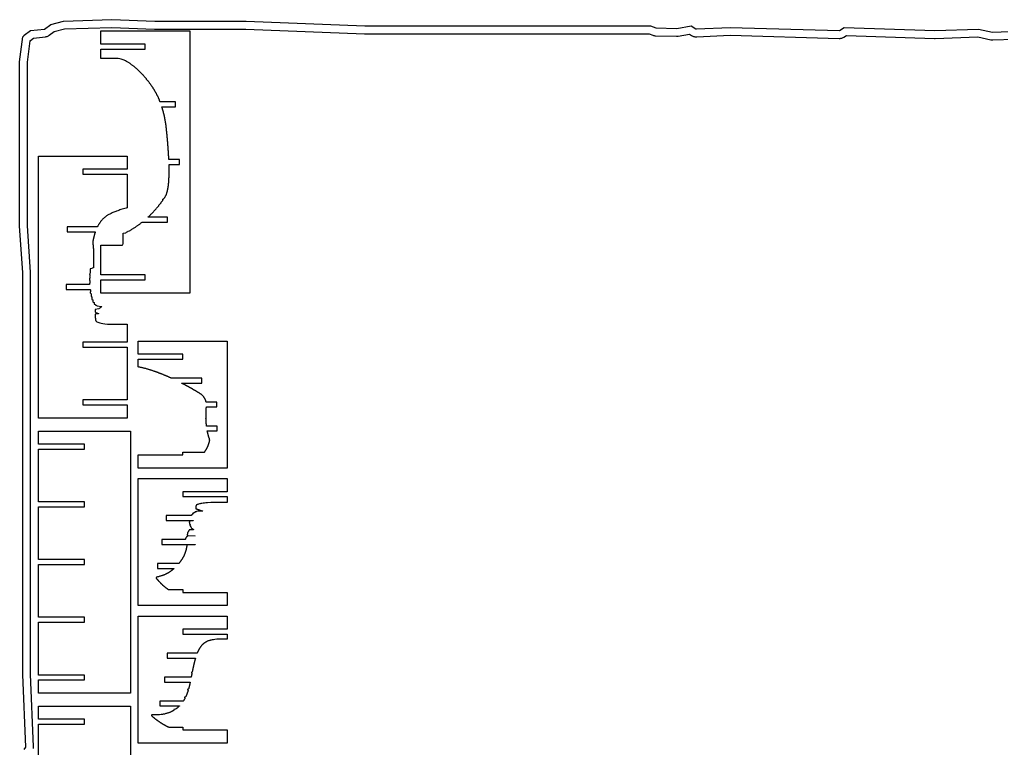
# Model space of a CAD drawing. Header units: metres. Extents: x 482 to 5519, y 355 to 1981.
# Drawn here: x 483 to 1112, y 1502 to 1968 of the extents above; entities that cross this region are included whole.
import ezdxf

# ---------------------------------------------------------------- set-up
doc = ezdxf.new("R2010")
doc.units = ezdxf.units.M
for name, color, linetype in [('PLACED', 7, 'Continuous'), ('SHEET', 7, 'Continuous'), ('USABLE', 7, 'Continuous')]:
    doc.layers.add(name, color=color, linetype=linetype)

msp = doc.modelspace()

# ---------------------------------------------------------------- linework, layer by layer
at = {"layer": 'PLACED'}
for points in [[(591.96, 1793.07), (535, 1793.07), (535, 1801.49), (563.48, 1801.49), (563.48, 1804.64), (535, 1804.64), (535, 1823.77), (548.91, 1823.77), (548.94, 1824.01), (549.07, 1824.25), (549.22, 1824.49), (549.22, 1824.73), (549.22, 1824.97), (549.22, 1825.21), (549.22, 1825.45), (549.22, 1825.69), (549.22, 1825.93), (549.22, 1826.17), (549.22, 1826.41), (549.22, 1826.65), (549.22, 1826.89), (549.22, 1827.13), (549.22, 1827.37), (549.22, 1827.61), (549.22, 1827.85), (549.22, 1828.09), (549.22, 1828.33), (549.22, 1828.57), (549.22, 1828.81), (549.22, 1829.05), (549.22, 1829.29), (549.22, 1829.53), (549.22, 1829.77), (549.22, 1830.01), (549.22, 1830.25), (549.22, 1830.49), (549.22, 1830.73), (549.22, 1830.97), (549.22, 1831.21), (549.22, 1831.45), (551.06, 1831.69), (551.49, 1831.93), (551.93, 1832.17), (552.36, 1832.41), (552.5, 1832.65), (553.28, 1832.89), (553.67, 1833.13), (554.05, 1833.37), (554.45, 1833.61), (554.84, 1833.85), (555.23, 1834.09), (555.62, 1834.33), (556.01, 1834.57), (556.4, 1834.81), (556.76, 1835.05), (557.11, 1835.29), (557.47, 1835.53), (557.82, 1835.77), (558.17, 1836.01), (558.52, 1836.25), (558.87, 1836.49), (559.21, 1836.73), (559.56, 1836.97), (559.87, 1837.2), (560.18, 1837.44), (560.49, 1837.68), (560.81, 1837.92), (561.12, 1838.16), (561.43, 1838.4), (561.44, 1838.41), (577.66, 1838.41), (577.66, 1841.56), (565.16, 1841.56), (565.38, 1841.76), (565.63, 1842), (565.87, 1842.24), (566.12, 1842.48), (566.36, 1842.72), (566.61, 1842.96), (566.85, 1843.2), (567.1, 1843.44), (567.34, 1843.68), (567.59, 1843.92), (567.83, 1844.16), (568.07, 1844.4), (568.3, 1844.64), (568.51, 1844.88), (568.73, 1845.12), (568.95, 1845.36), (569.17, 1845.6), (569.39, 1845.84), (569.61, 1846.08), (569.83, 1846.32), (570.05, 1846.56), (570.27, 1846.8), (570.49, 1847.04), (570.7, 1847.28), (570.9, 1847.52), (571.09, 1847.76), (571.28, 1848), (571.46, 1848.24), (571.65, 1848.48), (571.84, 1848.72), (572.03, 1848.96), (572.22, 1849.2), (572.41, 1849.44), (572.59, 1849.68), (572.78, 1849.92), (572.97, 1850.16), (573.16, 1850.4), (573.35, 1850.64), (573.54, 1850.88), (573.72, 1851.12), (573.91, 1851.36), (574.1, 1851.6), (574.27, 1851.84), (574.44, 1852.08), (574.61, 1852.32), (574.78, 1852.56), (574.79, 1852.8), (574.75, 1853.04), (575.27, 1853.28), (575.44, 1853.52), (575.61, 1853.76), (575.77, 1854), (575.92, 1854.24), (576.07, 1854.48), (576.21, 1854.72), (576.36, 1854.96), (576.5, 1855.2), (576.61, 1855.44), (576.73, 1855.68), (576.84, 1855.92), (576.94, 1856.16), (577.03, 1856.4), (577.12, 1856.64), (577.21, 1856.88), (577.28, 1857.12), (577.36, 1857.36), (577.43, 1857.6), (577.49, 1857.84), (577.56, 1858.08), (577.62, 1858.31), (577.67, 1858.55), (577.73, 1858.79), (577.78, 1859.03), (577.84, 1859.27), (577.88, 1859.51), (577.92, 1859.75), (577.96, 1859.99), (578, 1860.23), (578.04, 1860.47), (578.09, 1860.71), (578.12, 1860.95), (578.16, 1861.19), (578.19, 1861.43), (578.22, 1861.67), (578.25, 1861.91), (578.28, 1862.15), (578.3, 1862.39), (578.33, 1862.63), (578.36, 1862.87), (578.38, 1863.11), (578.41, 1863.35), (578.43, 1863.59), (578.45, 1863.83), (578.48, 1864.07), (578.5, 1864.31), (578.52, 1864.55), (578.54, 1864.79), (578.55, 1865.03), (578.57, 1865.27), (578.58, 1865.51), (578.59, 1865.75), (578.61, 1865.99), (578.63, 1866.23), (578.63, 1866.47), (578.64, 1866.71), (578.65, 1866.95), (578.66, 1867.19), (578.67, 1867.43), (578.67, 1867.67), (578.68, 1867.91), (578.69, 1868.15), (578.69, 1868.39), (578.7, 1868.63), (578.71, 1868.87), (578.72, 1869.11), (578.72, 1869.35), (578.72, 1869.59), (578.73, 1869.83), (578.73, 1870.07), (578.73, 1870.31), (578.73, 1870.55), (578.73, 1870.79), (578.73, 1871.03), (578.73, 1871.27), (578.74, 1871.51), (578.74, 1871.75), (578.74, 1871.99), (578.74, 1872.23), (578.73, 1872.47), (578.73, 1872.71), (578.73, 1872.95), (578.72, 1873.19), (578.72, 1873.43), (578.72, 1873.67), (578.71, 1873.91), (578.71, 1874.15), (578.71, 1874.39), (578.7, 1874.63), (578.69, 1874.87), (578.68, 1875.11), (578.68, 1875.33), (585.29, 1875.33), (585.29, 1878.48), (578.56, 1878.48), (578.55, 1878.71), (578.54, 1878.95), (578.52, 1879.19), (578.51, 1879.42), (578.5, 1879.66), (578.48, 1879.9), (578.46, 1880.14), (578.45, 1880.38), (578.43, 1880.62), (578.42, 1880.86), (578.4, 1881.1), (578.39, 1881.34), (578.37, 1881.58), (578.36, 1881.82), (578.34, 1882.06), (578.33, 1882.3), (578.31, 1882.54), (578.3, 1882.78), (578.28, 1883.02), (578.27, 1883.26), (578.25, 1883.5), (578.23, 1883.74), (578.22, 1883.98), (578.2, 1884.22), (578.18, 1884.46), (578.17, 1884.7), (578.15, 1884.94), (578.13, 1885.18), (578.12, 1885.42), (578.1, 1885.66), (578.09, 1885.9), (578.08, 1886.14), (578.08, 1886.38), (578.08, 1886.62), (578.06, 1886.86), (578.02, 1887.1), (577.99, 1887.34), (577.97, 1887.58), (577.95, 1887.82), (577.93, 1888.06), (577.91, 1888.3), (577.89, 1888.54), (577.87, 1888.78), (577.86, 1889.02), (577.84, 1889.26), (577.82, 1889.5), (577.8, 1889.74), (577.78, 1889.98), (577.76, 1890.22), (577.74, 1890.46), (577.72, 1890.7), (577.7, 1890.94), (577.68, 1891.18), (577.67, 1891.42), (577.64, 1891.66), (577.61, 1891.9), (577.58, 1892.14), (577.56, 1892.38), (577.55, 1892.62), (577.53, 1892.86), (577.52, 1893.1), (577.53, 1893.34), (577.55, 1893.58), (577.51, 1893.82), (577.46, 1894.06), (577.41, 1894.3), (577.38, 1894.54), (577.35, 1894.78), (577.32, 1895.02), (577.29, 1895.26), (577.26, 1895.5), (577.24, 1895.74), (577.21, 1895.98), (577.19, 1896.22), (577.17, 1896.46), (577.14, 1896.7), (577.12, 1896.94), (577.09, 1897.18), (577.07, 1897.42), (577.04, 1897.66), (577.02, 1897.9), (576.99, 1898.14), (576.97, 1898.38), (576.94, 1898.62), (576.91, 1898.86), (576.88, 1899.1), (576.85, 1899.34), (576.83, 1899.58), (576.81, 1899.82), (576.82, 1900.06), (576.81, 1900.3), (576.74, 1900.53), (576.67, 1900.77), (576.64, 1901.01), (576.6, 1901.25), (576.56, 1901.49), (576.52, 1901.73), (576.48, 1901.97), (576.44, 1902.21), (576.39, 1902.45), (576.35, 1902.69), (576.31, 1902.93), (576.26, 1903.17), (576.22, 1903.41), (576.18, 1903.65), (576.13, 1903.89), (576.09, 1904.13), (576.05, 1904.37), (576.01, 1904.61), (575.97, 1904.85), (575.93, 1905.09), (575.89, 1905.33), (575.84, 1905.57), (575.79, 1905.81), (575.75, 1906.05), (575.73, 1906.29), (575.71, 1906.53), (575.64, 1906.77), (575.55, 1907.01), (575.47, 1907.25), (575.4, 1907.49), (575.34, 1907.73), (575.27, 1907.97), (575.21, 1908.21), (575.15, 1908.45), (575.08, 1908.69), (575.02, 1908.93), (574.96, 1909.17), (574.89, 1909.41), (574.83, 1909.65), (574.77, 1909.89), (574.7, 1910.13), (574.64, 1910.37), (574.58, 1910.61), (574.51, 1910.85), (574.44, 1911.09), (574.37, 1911.33), (574.3, 1911.57), (574.23, 1911.81), (574.13, 1912.05), (574.09, 1912.25), (582.74, 1912.25), (582.74, 1915.4), (572.92, 1915.4), (572.92, 1915.41), (572.83, 1915.65), (572.74, 1915.89), (572.65, 1916.13), (572.56, 1916.37), (572.47, 1916.61), (572.37, 1916.85), (572.27, 1917.09), (572.17, 1917.33), (572.06, 1917.57), (571.94, 1917.81), (571.88, 1918.05), (571.83, 1918.29), (571.68, 1918.53), (571.52, 1918.77), (571.39, 1919.01), (571.27, 1919.25), (571.14, 1919.49), (571.01, 1919.73), (570.9, 1919.97), (570.78, 1920.21), (570.66, 1920.45), (570.54, 1920.69), (570.42, 1920.93), (570.29, 1921.17), (570.16, 1921.41), (570.02, 1921.64), (569.88, 1921.88), (569.73, 1922.12), (569.59, 1922.36), (569.46, 1922.6), (569.33, 1922.84), (569.2, 1923.08), (569.12, 1923.32), (569.02, 1923.56), (568.8, 1923.8), (568.6, 1924.04), (568.43, 1924.28), (568.28, 1924.52), (568.12, 1924.76), (567.97, 1925), (567.8, 1925.24), (567.63, 1925.48), (567.46, 1925.72), (567.29, 1925.96), (567.11, 1926.2), (566.94, 1926.44), (566.77, 1926.68), (566.6, 1926.92), (566.42, 1927.16), (566.25, 1927.4), (566.07, 1927.64), (565.91, 1927.88), (565.81, 1928.12), (565.65, 1928.36), (565.36, 1928.6), (565.13, 1928.84), (564.94, 1929.08), (564.75, 1929.32), (564.54, 1929.56), (564.34, 1929.8), (564.14, 1930.04), (563.93, 1930.28), (563.73, 1930.52), (563.52, 1930.76), (563.31, 1931), (563.1, 1931.24), (562.89, 1931.48), (562.68, 1931.72), (562.47, 1931.96), (562.29, 1932.2), (562.14, 1932.44), (562.01, 1932.68), (561.65, 1932.92), (561.39, 1933.16), (561.17, 1933.4), (560.94, 1933.64), (560.7, 1933.88), (560.47, 1934.12), (560.23, 1934.36), (560, 1934.6), (559.76, 1934.84), (559.51, 1935.08), (559.26, 1935.32), (559.01, 1935.56), (558.75, 1935.8), (558.49, 1936.04), (558.26, 1936.28), (558.08, 1936.52), (557.89, 1936.76), (557.49, 1937), (557.16, 1937.24), (556.88, 1937.48), (556.58, 1937.72), (556.28, 1937.96), (555.98, 1938.2), (555.68, 1938.44), (555.36, 1938.68), (555.04, 1938.92), (554.72, 1939.16), (554.4, 1939.4), (554.08, 1939.64), (553.74, 1939.88), (553.43, 1940.12), (553.11, 1940.36), (552.64, 1940.6), (552.18, 1940.84), (551.77, 1941.08), (551.35, 1941.32), (550.84, 1941.56), (550.34, 1941.8), (549.86, 1942.04), (549.3, 1942.28), (548.73, 1942.52), (548.08, 1942.75), (547.22, 1942.99), (546.11, 1943.23), (535, 1943.23), (535, 1949.17), (563.48, 1949.17), (563.48, 1952.32), (535, 1952.32), (535, 1960.75), (591.96, 1960.75), (591.96, 1793.07)], [(495, 1713.07), (495, 1880.75), (551.96, 1880.75), (551.96, 1872.32), (523.48, 1872.32), (523.48, 1869.17), (551.96, 1869.17), (551.96, 1847.57), (551.28, 1847.4), (550.29, 1847.16), (549.45, 1846.92), (548.72, 1846.68), (547.86, 1846.44), (547.16, 1846.2), (546.45, 1845.96), (545.78, 1845.72), (545.11, 1845.48), (544.51, 1845.24), (543.89, 1845), (543.29, 1844.76), (542.77, 1844.52), (542.24, 1844.28), (541.71, 1844.04), (541.22, 1843.8), (540.72, 1843.56), (540.2, 1843.32), (539.75, 1843.08), (539.34, 1842.84), (538.96, 1842.6), (538.62, 1842.36), (538.3, 1842.12), (537.98, 1841.88), (537.69, 1841.64), (537.41, 1841.41), (537.13, 1841.17), (536.86, 1840.93), (536.61, 1840.69), (536.37, 1840.45), (536.13, 1840.21), (535.89, 1839.97), (535.69, 1839.73), (535.49, 1839.49), (535.28, 1839.25), (535.08, 1839.01), (534.88, 1838.77), (534.7, 1838.53), (534.54, 1838.29), (534.37, 1838.05), (534.21, 1837.81), (534.04, 1837.57), (533.87, 1837.33), (533.72, 1837.09), (533.58, 1836.85), (533.44, 1836.61), (533.29, 1836.37), (533.17, 1836.13), (533.04, 1835.89), (532.91, 1835.65), (532.79, 1835.41), (532.79, 1835.4), (513.54, 1835.4), (513.54, 1832.25), (531.49, 1832.25), (531.42, 1832.05), (531.34, 1831.81), (531.26, 1831.57), (531.19, 1831.33), (531.12, 1831.09), (531.04, 1830.85), (530.97, 1830.61), (530.9, 1830.37), (530.83, 1830.13), (530.77, 1829.89), (530.7, 1829.65), (530.64, 1829.41), (530.57, 1829.17), (530.52, 1828.93), (530.46, 1828.69), (530.4, 1828.45), (530.34, 1828.21), (530.28, 1827.97), (530.23, 1827.73), (530.17, 1827.49), (530.12, 1827.25), (530.07, 1827.01), (530.02, 1826.77), (529.97, 1826.53), (529.92, 1826.29), (529.88, 1826.05), (529.86, 1825.81), (529.83, 1825.57), (529.83, 1825.33), (529.84, 1825.09), (529.86, 1824.85), (529.9, 1824.61), (529.93, 1824.37), (529.97, 1824.13), (530, 1823.89), (530.02, 1823.65), (530.05, 1823.41), (530.07, 1823.17), (530.1, 1822.93), (530.12, 1822.69), (530.15, 1822.45), (530.17, 1822.21), (530.18, 1821.97), (530.19, 1821.73), (530.2, 1821.49), (530.21, 1821.25), (530.21, 1821.01), (530.22, 1820.77), (530.22, 1820.53), (530.23, 1820.3), (530.23, 1820.06), (530.24, 1819.82), (530.25, 1819.58), (530.25, 1819.34), (530.25, 1819.1), (530.26, 1818.86), (530.26, 1818.62), (530.26, 1818.38), (530.26, 1818.14), (530.25, 1817.9), (530.25, 1817.66), (530.24, 1817.42), (530.24, 1817.18), (530.23, 1816.94), (530.23, 1816.7), (530.22, 1816.46), (530.22, 1816.22), (530.22, 1815.98), (530.22, 1815.74), (530.22, 1815.5), (530.22, 1815.26), (530.21, 1815.02), (530.21, 1814.78), (530.21, 1814.54), (530.21, 1814.3), (530.21, 1814.06), (530.21, 1813.82), (530.21, 1813.58), (530.2, 1813.34), (530.2, 1813.1), (530.2, 1812.86), (530.2, 1812.62), (530.2, 1812.38), (530.2, 1812.14), (530.21, 1811.9), (530.21, 1811.66), (530.21, 1811.42), (530.21, 1811.18), (530.21, 1810.94), (530.21, 1810.7), (530.21, 1810.46), (530.21, 1810.22), (530.22, 1809.98), (530.22, 1809.74), (530.22, 1809.5), (530.22, 1809.26), (529.43, 1809.02), (529.26, 1808.78), (528.11, 1808.54), (528.09, 1808.3), (528.09, 1808.06), (528.13, 1807.82), (528.18, 1807.58), (528.22, 1807.34), (528.24, 1807.1), (528.24, 1806.86), (528.23, 1806.62), (528.21, 1806.38), (528.17, 1806.14), (528.11, 1805.9), (527.99, 1805.66), (527.9, 1805.42), (527.86, 1805.18), (527.84, 1804.94), (527.86, 1804.7), (527.91, 1804.46), (527.99, 1804.22), (528.03, 1803.98), (528.05, 1803.74), (528.06, 1803.5), (528.04, 1803.26), (528.02, 1803.02), (527.98, 1802.78), (527.9, 1802.54), (527.81, 1802.3), (527.76, 1802.06), (527.74, 1801.82), (527.74, 1801.58), (527.78, 1801.34), (527.9, 1801.1), (527.97, 1800.86), (528, 1800.62), (528.01, 1800.38), (528.01, 1800.14), (527.99, 1799.9), (527.96, 1799.66), (527.89, 1799.42), (527.82, 1799.19), (527.78, 1798.95), (527.77, 1798.71), (527.79, 1798.48), (512.88, 1798.48), (512.88, 1795.33), (528.2, 1795.33), (528.3, 1795.11), (528.35, 1794.87), (528.37, 1794.63), (528.37, 1794.39), (528.36, 1794.15), (528.32, 1793.91), (528.27, 1793.67), (528.25, 1793.43), (528.26, 1793.19), (528.34, 1792.95), (528.66, 1792.71), (528.73, 1792.47), (528.76, 1792.23), (528.77, 1791.99), (528.76, 1791.75), (528.73, 1791.51), (528.7, 1791.27), (528.7, 1791.03), (528.74, 1790.79), (529.17, 1790.55), (529.25, 1790.31), (529.29, 1790.07), (529.3, 1789.83), (529.29, 1789.59), (529.26, 1789.35), (529.26, 1789.11), (529.31, 1788.87), (529.85, 1788.63), (529.91, 1788.39), (529.94, 1788.15), (529.94, 1787.91), (529.93, 1787.67), (529.95, 1787.43), (530.04, 1787.19), (530.67, 1786.95), (530.7, 1786.71), (530.7, 1786.47), (530.72, 1786.23), (530.8, 1785.99), (531.53, 1785.75), (531.55, 1785.51), (531.59, 1785.27), (532.46, 1785.03), (532.51, 1784.79), (535.72, 1784.55), (535.43, 1784.31), (535.14, 1784.07), (534.85, 1783.83), (534.56, 1783.59), (534.27, 1783.35), (533.98, 1783.11), (533.69, 1782.87), (531.26, 1782.63), (531.27, 1782.39), (531.28, 1782.15), (531.29, 1781.91), (531.3, 1781.67), (531.31, 1781.43), (531.32, 1781.19), (531.4, 1780.95), (531.88, 1780.71), (532.36, 1780.47), (532.84, 1780.23), (533.4, 1779.99), (533.49, 1779.75), (531.39, 1779.51), (531.4, 1779.27), (531.4, 1779.03), (531.41, 1778.79), (531.42, 1778.55), (531.42, 1778.31), (531.43, 1778.08), (531.44, 1777.84), (531.44, 1777.6), (531.45, 1777.36), (531.47, 1777.12), (531.48, 1776.88), (531.5, 1776.64), (531.52, 1776.4), (531.55, 1776.16), (531.6, 1775.92), (531.66, 1775.68), (531.74, 1775.44), (531.86, 1775.2), (532.03, 1774.96), (532.36, 1774.72), (533.01, 1774.48), (533.72, 1774.24), (534.41, 1774), (535.23, 1773.76), (536.25, 1773.52), (537.54, 1773.28), (539.21, 1773.04), (551.96, 1773.04), (551.96, 1761.56), (523.48, 1761.56), (523.48, 1758.41), (551.96, 1758.41), (551.96, 1724.64), (523.48, 1724.64), (523.48, 1721.49), (551.96, 1721.49), (551.96, 1713.07), (495, 1713.07)], [(615.96, 1681.07), (559, 1681.07), (559, 1689.49), (587.48, 1689.49), (587.48, 1691.3), (601.4, 1691.3), (601.48, 1691.42), (601.56, 1691.53), (601.65, 1691.65), (601.73, 1691.77), (601.8, 1691.88), (601.88, 1692), (601.96, 1692.11), (602.04, 1692.23), (602.11, 1692.35), (602.19, 1692.46), (602.26, 1692.58), (602.33, 1692.7), (602.4, 1692.81), (602.47, 1692.93), (602.53, 1693.05), (602.59, 1693.16), (602.66, 1693.28), (602.72, 1693.39), (602.79, 1693.51), (602.85, 1693.63), (602.91, 1693.74), (602.98, 1693.86), (603.04, 1693.98), (603.09, 1694.09), (603.14, 1694.21), (603.2, 1694.32), (603.25, 1694.44), (603.3, 1694.56), (603.35, 1694.67), (603.41, 1694.79), (603.46, 1694.91), (603.52, 1695.02), (603.57, 1695.14), (603.62, 1695.26), (603.67, 1695.37), (603.72, 1695.49), (603.76, 1695.6), (603.8, 1695.72), (603.84, 1695.84), (603.88, 1695.95), (603.92, 1696.07), (603.96, 1696.19), (604, 1696.3), (604.05, 1696.42), (604.09, 1696.53), (604.13, 1696.65), (604.17, 1696.77), (604.21, 1696.88), (604.25, 1697), (604.28, 1697.12), (604.32, 1697.23), (604.35, 1697.35), (604.38, 1697.46), (604.42, 1697.58), (604.45, 1697.7), (604.48, 1697.81), (604.51, 1697.93), (604.54, 1698.05), (604.57, 1698.16), (604.6, 1698.28), (604.62, 1698.4), (604.64, 1698.51), (604.66, 1698.63), (604.68, 1698.74), (604.69, 1698.86), (604.69, 1698.98), (604.69, 1699.09), (604.68, 1699.21), (604.66, 1699.33), (604.65, 1699.44), (604.62, 1699.56), (604.58, 1699.67), (604.54, 1699.79), (604.51, 1699.91), (604.47, 1700.02), (604.43, 1700.14), (604.39, 1700.26), (604.35, 1700.37), (604.31, 1700.49), (604.27, 1700.61), (604.23, 1700.72), (604.18, 1700.84), (604.14, 1700.95), (604.1, 1701.07), (604.07, 1701.19), (604.04, 1701.3), (604.02, 1701.42), (603.98, 1701.54), (603.94, 1701.65), (603.91, 1701.77), (603.87, 1701.88), (603.83, 1702), (603.79, 1702.12), (603.76, 1702.23), (603.73, 1702.35), (603.7, 1702.47), (603.68, 1702.58), (603.66, 1702.7), (603.63, 1702.81), (603.61, 1702.93), (603.58, 1703.05), (603.55, 1703.16), (603.52, 1703.28), (603.49, 1703.4), (603.46, 1703.51), (603.43, 1703.63), (603.4, 1703.75), (603.37, 1703.86), (603.35, 1703.98), (603.32, 1704.09), (603.29, 1704.21), (603.26, 1704.33), (603.23, 1704.44), (603.2, 1704.56), (603.17, 1704.68), (603.15, 1704.79), (603.15, 1704.82), (609.42, 1704.82), (609.42, 1707.97), (602.69, 1707.97), (602.68, 1708.05), (602.67, 1708.16), (602.65, 1708.28), (602.64, 1708.4), (602.63, 1708.51), (602.61, 1708.63), (602.6, 1708.75), (602.59, 1708.86), (602.57, 1708.98), (602.56, 1709.1), (602.55, 1709.21), (602.53, 1709.33), (602.52, 1709.44), (602.51, 1709.56), (602.49, 1709.68), (602.48, 1709.79), (602.47, 1709.91), (602.46, 1710.03), (602.46, 1710.14), (602.46, 1710.26), (602.45, 1710.37), (602.45, 1710.49), (602.45, 1710.61), (602.44, 1710.72), (602.44, 1710.84), (602.43, 1710.96), (602.42, 1711.07), (602.42, 1711.19), (602.41, 1711.31), (602.41, 1711.42), (602.4, 1711.54), (602.39, 1711.65), (602.39, 1711.77), (602.38, 1711.89), (602.37, 1712), (602.37, 1712.12), (602.36, 1712.24), (602.35, 1712.35), (602.35, 1712.47), (602.34, 1712.58), (602.33, 1712.7), (602.33, 1712.82), (602.33, 1712.93), (602.34, 1713.05), (602.34, 1713.17), (602.34, 1713.28), (602.34, 1713.4), (602.34, 1713.51), (602.34, 1713.63), (602.34, 1713.75), (602.34, 1713.86), (602.34, 1713.98), (602.34, 1714.1), (602.34, 1714.21), (602.34, 1714.33), (602.34, 1714.45), (602.34, 1714.56), (602.34, 1714.68), (602.34, 1714.79), (602.34, 1714.91), (602.34, 1715.03), (602.34, 1715.14), (602.34, 1715.26), (602.34, 1715.38), (602.34, 1715.49), (602.34, 1715.61), (602.34, 1715.72), (602.34, 1715.84), (602.35, 1715.96), (602.35, 1716.07), (602.36, 1716.19), (602.37, 1716.31), (602.37, 1716.42), (602.38, 1716.54), (602.39, 1716.66), (602.39, 1716.77), (602.4, 1716.89), (602.4, 1717), (602.41, 1717.12), (602.41, 1717.24), (602.41, 1717.35), (602.42, 1717.47), (602.42, 1717.59), (602.43, 1717.7), (602.43, 1717.82), (602.44, 1717.93), (602.44, 1718.05), (602.45, 1718.17), (602.45, 1718.28), (602.46, 1718.4), (602.46, 1718.52), (602.47, 1718.63), (602.47, 1718.75), (602.48, 1718.86), (602.48, 1718.98), (602.49, 1719.1), (602.51, 1719.21), (602.51, 1719.33), (602.52, 1719.45), (602.53, 1719.56), (602.54, 1719.68), (602.55, 1719.8), (602.56, 1719.91), (602.56, 1720.03), (602.57, 1720.14), (609.29, 1720.14), (609.29, 1723.29), (602.43, 1723.29), (602.41, 1723.4), (602.38, 1723.52), (602.36, 1723.63), (602.33, 1723.75), (602.29, 1723.87), (602.26, 1723.98), (602.22, 1724.1), (602.18, 1724.21), (602.14, 1724.33), (602.1, 1724.45), (602.05, 1724.56), (602, 1724.68), (601.95, 1724.8), (601.9, 1724.91), (601.85, 1725.03), (601.79, 1725.15), (601.73, 1725.26), (601.67, 1725.38), (601.61, 1725.49), (601.55, 1725.61), (601.48, 1725.73), (601.41, 1725.84), (601.33, 1725.96), (601.26, 1726.08), (601.19, 1726.19), (601.1, 1726.31), (601.02, 1726.42), (600.94, 1726.54), (600.85, 1726.66), (600.76, 1726.77), (600.66, 1726.89), (600.56, 1727.01), (600.47, 1727.12), (600.36, 1727.24), (600.25, 1727.36), (600.13, 1727.47), (600.02, 1727.59), (599.89, 1727.7), (599.76, 1727.82), (599.63, 1727.94), (599.48, 1728.05), (599.33, 1728.17), (599.17, 1728.29), (599.01, 1728.4), (598.84, 1728.52), (598.66, 1728.63), (598.49, 1728.75), (598.31, 1728.87), (598.13, 1728.98), (597.94, 1729.1), (597.75, 1729.22), (597.55, 1729.33), (597.35, 1729.45), (597.15, 1729.56), (596.95, 1729.68), (596.76, 1729.8), (596.56, 1729.91), (596.37, 1730.03), (596.17, 1730.15), (595.98, 1730.26), (595.78, 1730.38), (595.59, 1730.5), (595.39, 1730.61), (595.2, 1730.73), (595, 1730.84), (594.81, 1730.96), (594.61, 1731.08), (594.41, 1731.19), (594.21, 1731.31), (594, 1731.43), (593.8, 1731.54), (593.59, 1731.66), (593.38, 1731.77), (593.17, 1731.89), (592.96, 1732.01), (592.75, 1732.12), (592.54, 1732.24), (592.33, 1732.36), (592.11, 1732.47), (591.9, 1732.59), (591.69, 1732.71), (591.48, 1732.82), (591.27, 1732.94), (591.06, 1733.05), (590.85, 1733.17), (590.64, 1733.29), (590.43, 1733.4), (590.22, 1733.52), (590.01, 1733.64), (589.8, 1733.75), (589.58, 1733.87), (589.36, 1733.98), (589.14, 1734.1), (588.92, 1734.22), (588.71, 1734.33), (588.49, 1734.45), (588.27, 1734.57), (588.05, 1734.68), (587.83, 1734.8), (587.61, 1734.91), (587.39, 1735.03), (587.17, 1735.15), (586.96, 1735.26), (586.73, 1735.38), (586.57, 1735.46), (599.69, 1735.46), (599.69, 1738.61), (580.05, 1738.61), (580, 1738.64), (579.75, 1738.75), (579.5, 1738.87), (579.24, 1738.99), (578.99, 1739.1), (578.74, 1739.22), (578.48, 1739.33), (578.23, 1739.45), (577.97, 1739.57), (577.7, 1739.68), (577.42, 1739.8), (577.14, 1739.92), (576.86, 1740.03), (576.58, 1740.15), (576.3, 1740.26), (576.02, 1740.38), (575.74, 1740.5), (575.46, 1740.61), (575.18, 1740.73), (574.9, 1740.85), (574.62, 1740.96), (574.34, 1741.08), (574.06, 1741.2), (573.78, 1741.31), (573.49, 1741.43), (573.18, 1741.54), (572.86, 1741.66), (572.55, 1741.78), (572.23, 1741.89), (571.92, 1742.01), (571.61, 1742.13), (571.29, 1742.24), (570.98, 1742.36), (570.66, 1742.47), (570.35, 1742.59), (570.04, 1742.71), (569.72, 1742.82), (569.4, 1742.94), (569.05, 1743.06), (568.68, 1743.17), (568.32, 1743.29), (567.96, 1743.41), (567.6, 1743.52), (567.24, 1743.64), (566.88, 1743.75), (566.51, 1743.87), (566.15, 1743.99), (565.79, 1744.1), (565.43, 1744.22), (565, 1744.34), (564.57, 1744.45), (564.14, 1744.57), (563.71, 1744.68), (563.27, 1744.8), (562.84, 1744.92), (562.41, 1745.03), (561.98, 1745.15), (561.56, 1745.27), (561.04, 1745.38), (560.49, 1745.5), (559.95, 1745.61), (559.4, 1745.73), (559, 1745.82), (559, 1750.79), (587.48, 1750.79), (587.48, 1753.94), (559, 1753.94), (559, 1762.36), (615.96, 1762.36), (615.96, 1681.07)], [(495, 1704.75), (553.96, 1704.75), (553.96, 1537.07), (495, 1537.07), (495, 1545.49), (524.48, 1545.49), (524.48, 1548.64), (495, 1548.64), (495, 1582.41), (524.48, 1582.41), (524.48, 1585.56), (495, 1585.56), (495, 1619.33), (524.48, 1619.33), (524.48, 1622.48), (495, 1622.48), (495, 1656.25), (524.48, 1656.25), (524.48, 1659.4), (495, 1659.4), (495, 1693.17), (524.48, 1693.17), (524.48, 1696.32), (495, 1696.32), (495, 1704.75)], [(559, 1593.07), (559, 1674.36), (615.96, 1674.36), (615.96, 1665.94), (587.48, 1665.94), (587.48, 1662.79), (615.96, 1662.79), (615.96, 1659.01), (605.42, 1659.01), (603.38, 1658.89), (602.17, 1658.78), (601.33, 1658.66), (600.49, 1658.55), (599.66, 1658.43), (599.12, 1658.31), (598.59, 1658.2), (598.07, 1658.08), (597.54, 1657.96), (597.02, 1657.85), (596.67, 1657.73), (596.42, 1657.61), (596.27, 1657.5), (596.16, 1657.38), (596.08, 1657.27), (596.03, 1657.15), (595.99, 1657.03), (595.96, 1656.92), (595.94, 1656.8), (595.93, 1656.68), (595.92, 1656.57), (595.91, 1656.45), (595.9, 1656.34), (595.89, 1656.22), (595.88, 1656.1), (595.87, 1655.99), (595.86, 1655.87), (595.85, 1655.75), (595.83, 1655.64), (595.82, 1655.52), (595.81, 1655.41), (595.8, 1655.29), (595.79, 1655.17), (595.8, 1655.06), (596.15, 1654.94), (596.5, 1654.82), (596.85, 1654.71), (597.2, 1654.59), (597.54, 1654.47), (597.89, 1654.36), (598.24, 1654.24), (598.59, 1654.13), (598.94, 1654.01), (599.29, 1653.89), (599.64, 1653.78), (599.99, 1653.66), (600.34, 1653.54), (597.13, 1653.43), (596.29, 1653.31), (596.15, 1653.2), (596.11, 1653.08), (595.32, 1652.96), (595.24, 1652.85), (595.22, 1652.73), (595.17, 1652.61), (594.47, 1652.5), (594.4, 1652.38), (594.4, 1652.26), (594.37, 1652.15), (594.3, 1652.03), (593.72, 1651.92), (593.64, 1651.8), (593.64, 1651.68), (593.65, 1651.57), (593.61, 1651.45), (593.53, 1651.33), (593.07, 1651.22), (592.98, 1651.1), (592.97, 1650.99), (593, 1650.87), (593.01, 1650.75), (592.98, 1650.64), (592.97, 1650.61), (576.89, 1650.61), (576.89, 1647.46), (594.11, 1647.46), (594.07, 1647.38), (594.02, 1647.26), (591.84, 1647.15), (591.83, 1647.03), (591.82, 1646.91), (591.79, 1646.8), (591.72, 1646.68), (591.59, 1646.57), (591.53, 1646.45), (591.55, 1646.33), (591.67, 1646.22), (591.8, 1646.1), (591.85, 1645.98), (591.87, 1645.87), (591.84, 1645.75), (591.78, 1645.64), (591.69, 1645.52), (591.67, 1645.4), (591.73, 1645.29), (591.95, 1645.17), (592.05, 1645.05), (592.09, 1644.94), (592.09, 1644.82), (592.05, 1644.71), (591.98, 1644.59), (591.96, 1644.47), (592.01, 1644.36), (592.29, 1644.24), (592.41, 1644.12), (592.45, 1644.01), (592.46, 1643.89), (592.43, 1643.77), (592.38, 1643.66), (592.39, 1643.54), (592.49, 1643.43), (592.86, 1643.31), (592.94, 1643.19), (592.97, 1643.08), (592.96, 1642.96), (592.93, 1642.84), (592.94, 1642.73), (593.08, 1642.61), (593.52, 1642.5), (593.59, 1642.38), (593.6, 1642.26), (593.59, 1642.15), (593.61, 1642.03), (593.75, 1641.91), (594.29, 1641.8), (594.34, 1641.68), (594.35, 1641.56), (591.55, 1641.45), (591.49, 1641.33), (591.42, 1641.22), (591.36, 1641.1), (591.3, 1640.98), (591.23, 1640.87), (591.16, 1640.75), (591.1, 1640.63), (591.03, 1640.52), (590.96, 1640.4), (590.89, 1640.29), (590.83, 1640.17), (590.77, 1640.05), (590.7, 1639.94), (590.64, 1639.82), (590.59, 1639.7), (590.55, 1639.59), (590.5, 1639.47), (590.47, 1639.36), (590.44, 1639.24), (590.42, 1639.12), (590.4, 1639.01), (590.39, 1638.89), (590.39, 1638.77), (590.38, 1638.66), (590.38, 1638.54), (590.38, 1638.42), (590.38, 1638.31), (590.38, 1638.19), (590.39, 1638.08), (590.47, 1637.96), (590.59, 1637.84), (595.47, 1637.73), (595.47, 1637.61), (590.34, 1637.49), (590.23, 1637.38), (590.12, 1637.26), (590.01, 1637.15), (589.91, 1637.03), (589.81, 1636.91), (589.73, 1636.8), (589.64, 1636.68), (589.56, 1636.56), (589.49, 1636.45), (589.43, 1636.33), (589.36, 1636.21), (589.31, 1636.1), (589.26, 1635.98), (589.21, 1635.87), (589.17, 1635.75), (589.13, 1635.63), (589.11, 1635.52), (589.08, 1635.4), (589.06, 1635.29), (574.12, 1635.29), (574.12, 1632.14), (595.47, 1632.14), (595.47, 1632.03), (590.35, 1631.91), (590.22, 1631.8), (590.11, 1631.68), (590.09, 1631.56), (590.07, 1631.45), (590.06, 1631.33), (590.04, 1631.21), (590.02, 1631.1), (590, 1630.98), (589.98, 1630.86), (589.95, 1630.75), (589.93, 1630.63), (589.91, 1630.52), (589.89, 1630.4), (589.87, 1630.28), (589.85, 1630.17), (589.83, 1630.05), (589.8, 1629.93), (589.77, 1629.82), (589.74, 1629.7), (589.69, 1629.59), (589.65, 1629.47), (589.61, 1629.35), (589.59, 1629.24), (589.57, 1629.12), (589.56, 1629), (589.55, 1628.89), (589.53, 1628.77), (589.51, 1628.66), (589.48, 1628.54), (589.45, 1628.42), (589.42, 1628.31), (589.38, 1628.19), (589.34, 1628.07), (589.29, 1627.96), (589.26, 1627.84), (589.22, 1627.72), (589.18, 1627.61), (589.14, 1627.49), (589.11, 1627.38), (589.07, 1627.26), (589.03, 1627.14), (588.99, 1627.03), (588.96, 1626.91), (588.92, 1626.79), (588.88, 1626.68), (588.84, 1626.56), (588.81, 1626.45), (588.77, 1626.33), (588.73, 1626.21), (588.67, 1626.1), (588.62, 1625.98), (588.57, 1625.86), (588.51, 1625.75), (588.46, 1625.63), (588.41, 1625.51), (588.36, 1625.4), (588.31, 1625.28), (588.26, 1625.17), (588.21, 1625.05), (588.16, 1624.93), (588.11, 1624.82), (588.06, 1624.7), (588, 1624.58), (587.94, 1624.47), (587.87, 1624.35), (587.79, 1624.24), (587.7, 1624.12), (587.63, 1624), (587.58, 1623.89), (587.53, 1623.77), (587.48, 1623.65), (587.43, 1623.54), (587.37, 1623.42), (587.31, 1623.31), (587.24, 1623.19), (587.17, 1623.07), (587.1, 1622.96), (587.02, 1622.84), (586.95, 1622.72), (586.87, 1622.61), (586.79, 1622.49), (586.71, 1622.37), (586.62, 1622.26), (586.53, 1622.14), (586.45, 1622.03), (586.36, 1621.91), (586.28, 1621.79), (586.19, 1621.68), (586.11, 1621.56), (586.03, 1621.44), (585.95, 1621.33), (585.87, 1621.21), (585.79, 1621.1), (585.72, 1620.98), (585.63, 1620.86), (585.55, 1620.75), (585.45, 1620.63), (585.36, 1620.51), (585.26, 1620.4), (585.16, 1620.28), (585.06, 1620.16), (584.96, 1620.05), (584.89, 1619.97), (571.23, 1619.97), (571.23, 1616.82), (581.88, 1616.82), (581.86, 1616.79), (581.73, 1616.68), (581.61, 1616.56), (581.48, 1616.44), (581.35, 1616.33), (581.21, 1616.21), (581.07, 1616.09), (580.93, 1615.98), (580.78, 1615.86), (580.64, 1615.75), (580.5, 1615.63), (580.34, 1615.51), (580.19, 1615.4), (580.03, 1615.28), (579.87, 1615.16), (579.71, 1615.05), (579.55, 1614.93), (579.39, 1614.81), (579.23, 1614.7), (579.08, 1614.58), (578.89, 1614.47), (578.73, 1614.35), (578.54, 1614.23), (578.34, 1614.12), (578.15, 1614), (577.95, 1613.88), (577.75, 1613.77), (577.54, 1613.65), (577.31, 1613.54), (577.09, 1613.42), (576.86, 1613.3), (576.64, 1613.19), (576.38, 1613.07), (576.11, 1612.95), (575.85, 1612.84), (575.58, 1612.72), (575.3, 1612.61), (574.98, 1612.49), (574.67, 1612.37), (574.35, 1612.26), (574.01, 1612.14), (573.62, 1612.02), (573.24, 1611.91), (572.83, 1611.79), (572.33, 1611.67), (571.82, 1611.56), (571.32, 1611.44), (570.83, 1611.33), (570.63, 1611.21), (570.54, 1611.09), (570.48, 1610.98), (570.46, 1610.86), (570.46, 1610.74), (570.48, 1610.63), (570.53, 1610.51), (570.62, 1610.4), (570.72, 1610.28), (570.81, 1610.16), (570.91, 1610.05), (571.01, 1609.93), (571.11, 1609.81), (571.2, 1609.7), (571.3, 1609.58), (571.4, 1609.46), (571.49, 1609.35), (571.6, 1609.23), (571.71, 1609.12), (571.81, 1609), (571.92, 1608.88), (572.03, 1608.77), (572.13, 1608.65), (572.24, 1608.53), (572.35, 1608.42), (572.46, 1608.3), (572.56, 1608.19), (572.67, 1608.07), (572.77, 1607.95), (572.88, 1607.84), (573, 1607.72), (573.12, 1607.6), (573.24, 1607.49), (573.36, 1607.37), (573.48, 1607.26), (573.6, 1607.14), (573.73, 1607.02), (573.85, 1606.91), (573.97, 1606.79), (574.09, 1606.67), (574.21, 1606.56), (574.32, 1606.44), (574.45, 1606.32), (574.58, 1606.21), (574.71, 1606.09), (574.84, 1605.98), (574.98, 1605.86), (575.12, 1605.74), (575.25, 1605.63), (575.39, 1605.51), (575.53, 1605.39), (575.67, 1605.28), (575.81, 1605.16), (575.96, 1605.05), (576.11, 1604.93), (576.25, 1604.81), (576.4, 1604.7), (576.55, 1604.58), (576.71, 1604.46), (576.86, 1604.35), (577.02, 1604.23), (577.18, 1604.11), (577.34, 1604), (577.49, 1603.88), (577.66, 1603.77), (577.84, 1603.65), (578, 1603.53), (578.16, 1603.42), (578.33, 1603.3), (587.48, 1603.3), (587.48, 1601.49), (615.96, 1601.49), (615.96, 1593.07), (559, 1593.07)], [(559, 1505.07), (559, 1586.36), (615.96, 1586.36), (615.96, 1577.94), (587.48, 1577.94), (587.48, 1574.79), (615.96, 1574.79), (615.96, 1571.48), (609.25, 1571.48), (608.05, 1571.36), (607.2, 1571.24), (606.24, 1571.13), (605.71, 1571.01), (605.31, 1570.89), (604.92, 1570.78), (604.52, 1570.66), (604.13, 1570.55), (603.74, 1570.43), (603.4, 1570.31), (603.17, 1570.2), (602.93, 1570.08), (602.7, 1569.96), (602.47, 1569.85), (602.27, 1569.73), (602.08, 1569.61), (601.88, 1569.5), (601.7, 1569.38), (601.52, 1569.27), (601.35, 1569.15), (601.19, 1569.03), (601.04, 1568.92), (600.89, 1568.8), (600.73, 1568.68), (600.59, 1568.57), (600.46, 1568.45), (600.33, 1568.34), (600.21, 1568.22), (600.09, 1568.1), (599.97, 1567.99), (599.86, 1567.87), (599.76, 1567.75), (599.66, 1567.64), (599.55, 1567.52), (599.45, 1567.41), (599.35, 1567.29), (599.25, 1567.17), (599.16, 1567.06), (599.07, 1566.94), (598.99, 1566.82), (598.9, 1566.71), (598.81, 1566.59), (598.72, 1566.47), (598.64, 1566.36), (598.57, 1566.24), (598.49, 1566.13), (598.41, 1566.01), (598.34, 1565.89), (598.26, 1565.78), (598.18, 1565.66), (598.11, 1565.54), (598.05, 1565.43), (597.98, 1565.31), (597.91, 1565.2), (597.85, 1565.08), (597.78, 1564.96), (597.72, 1564.85), (597.65, 1564.73), (597.59, 1564.61), (597.53, 1564.5), (597.47, 1564.38), (597.42, 1564.26), (597.36, 1564.15), (597.3, 1564.03), (597.24, 1563.92), (597.18, 1563.8), (597.13, 1563.68), (597.08, 1563.57), (597.03, 1563.45), (596.98, 1563.33), (596.93, 1563.22), (596.88, 1563.1), (596.83, 1562.99), (596.78, 1562.87), (596.73, 1562.75), (596.68, 1562.64), (596.67, 1562.61), (577.54, 1562.61), (577.54, 1559.46), (595.58, 1559.46), (595.56, 1559.38), (595.52, 1559.26), (595.49, 1559.15), (595.45, 1559.03), (595.42, 1558.91), (595.38, 1558.8), (595.35, 1558.68), (595.32, 1558.57), (595.29, 1558.45), (595.26, 1558.33), (595.22, 1558.22), (595.19, 1558.1), (595.16, 1557.98), (595.13, 1557.87), (595.1, 1557.75), (595.07, 1557.64), (595.04, 1557.52), (595.01, 1557.4), (594.98, 1557.29), (594.95, 1557.17), (594.92, 1557.05), (594.89, 1556.94), (594.86, 1556.82), (594.83, 1556.71), (594.81, 1556.59), (594.78, 1556.47), (594.75, 1556.36), (594.72, 1556.24), (594.7, 1556.12), (594.67, 1556.01), (594.64, 1555.89), (594.62, 1555.77), (594.59, 1555.66), (594.56, 1555.54), (594.53, 1555.43), (594.51, 1555.31), (594.48, 1555.19), (594.45, 1555.08), (594.42, 1554.96), (594.39, 1554.84), (594.37, 1554.73), (594.34, 1554.61), (594.31, 1554.5), (594.29, 1554.38), (594.26, 1554.26), (594.24, 1554.15), (594.21, 1554.03), (594.18, 1553.91), (594.16, 1553.8), (594.13, 1553.68), (594.1, 1553.56), (594.08, 1553.45), (594.05, 1553.33), (594.03, 1553.22), (594, 1553.1), (593.98, 1552.98), (593.96, 1552.87), (593.93, 1552.75), (593.91, 1552.63), (593.88, 1552.52), (593.86, 1552.4), (593.83, 1552.29), (593.81, 1552.17), (593.78, 1552.05), (593.76, 1551.94), (593.73, 1551.82), (593.71, 1551.7), (593.68, 1551.59), (593.66, 1551.47), (593.64, 1551.36), (593.62, 1551.24), (593.59, 1551.12), (593.57, 1551.01), (593.55, 1550.89), (593.53, 1550.77), (593.48, 1550.66), (593.39, 1550.54), (593.25, 1550.42), (593.12, 1550.31), (592.99, 1550.19), (593.01, 1550.08), (593.07, 1549.96), (593.14, 1549.84), (593.22, 1549.73), (593.27, 1549.61), (593.28, 1549.49), (593.25, 1549.38), (593.22, 1549.26), (593.2, 1549.15), (593.18, 1549.03), (593.16, 1548.91), (593.14, 1548.8), (593.11, 1548.68), (593.09, 1548.56), (593.07, 1548.45), (593.05, 1548.33), (593.03, 1548.21), (593.01, 1548.1), (592.98, 1547.98), (592.96, 1547.87), (592.94, 1547.75), (592.92, 1547.63), (592.9, 1547.52), (592.87, 1547.4), (592.85, 1547.29), (575.76, 1547.29), (575.76, 1544.14), (592.17, 1544.14), (592.18, 1544.03), (592.16, 1543.91), (592.14, 1543.8), (592.11, 1543.68), (592.09, 1543.56), (592.06, 1543.45), (592.04, 1543.33), (592.01, 1543.21), (591.99, 1543.1), (591.96, 1542.98), (591.94, 1542.86), (591.91, 1542.75), (591.88, 1542.63), (591.85, 1542.52), (591.83, 1542.4), (591.8, 1542.28), (591.77, 1542.17), (591.75, 1542.05), (591.72, 1541.93), (591.69, 1541.82), (591.66, 1541.7), (591.63, 1541.59), (591.6, 1541.47), (591.57, 1541.35), (591.54, 1541.24), (591.51, 1541.12), (591.48, 1541), (591.45, 1540.89), (591.42, 1540.77), (591.39, 1540.66), (591.36, 1540.54), (591.33, 1540.42), (591.3, 1540.31), (591.27, 1540.19), (591.24, 1540.07), (591.21, 1539.96), (591.17, 1539.84), (591.06, 1539.72), (590.85, 1539.61), (590.65, 1539.49), (590.57, 1539.38), (590.6, 1539.26), (590.66, 1539.14), (590.74, 1539.03), (590.81, 1538.91), (590.84, 1538.79), (590.84, 1538.68), (590.8, 1538.56), (590.77, 1538.45), (590.73, 1538.33), (590.69, 1538.21), (590.65, 1538.1), (590.61, 1537.98), (590.58, 1537.86), (590.54, 1537.75), (590.5, 1537.63), (590.46, 1537.51), (590.41, 1537.4), (590.37, 1537.28), (590.33, 1537.17), (590.28, 1537.05), (590.24, 1536.93), (590.2, 1536.82), (590.15, 1536.7), (590.11, 1536.58), (590.06, 1536.47), (590.02, 1536.35), (589.98, 1536.24), (589.93, 1536.12), (589.88, 1536), (589.83, 1535.89), (589.78, 1535.77), (589.73, 1535.65), (589.68, 1535.54), (589.63, 1535.42), (589.58, 1535.31), (589.53, 1535.19), (589.48, 1535.07), (589.43, 1534.96), (589.39, 1534.84), (589.31, 1534.72), (589.12, 1534.61), (588.74, 1534.49), (588.66, 1534.37), (588.64, 1534.26), (588.7, 1534.14), (588.75, 1534.03), (588.79, 1533.91), (588.82, 1533.79), (588.82, 1533.68), (588.76, 1533.56), (588.68, 1533.44), (588.61, 1533.33), (588.54, 1533.21), (588.47, 1533.1), (588.4, 1532.98), (588.33, 1532.86), (588.26, 1532.75), (588.19, 1532.63), (588.12, 1532.51), (588.05, 1532.4), (587.98, 1532.28), (587.92, 1532.16), (587.85, 1532.05), (587.8, 1531.97), (572.84, 1531.97), (572.84, 1528.82), (585.29, 1528.82), (585.27, 1528.79), (585.14, 1528.68), (585.01, 1528.56), (584.89, 1528.44), (584.76, 1528.33), (584.64, 1528.21), (584.52, 1528.09), (584.4, 1527.98), (584.28, 1527.86), (584.13, 1527.75), (583.99, 1527.63), (583.84, 1527.51), (583.69, 1527.4), (583.54, 1527.28), (583.39, 1527.16), (583.25, 1527.05), (583.11, 1526.93), (582.96, 1526.81), (582.8, 1526.7), (581.87, 1526.58), (581.81, 1526.47), (581.78, 1526.35), (581.76, 1526.23), (581.72, 1526.12), (581.67, 1526), (581.53, 1525.88), (581.32, 1525.77), (581.1, 1525.65), (580.88, 1525.54), (580.66, 1525.42), (580.44, 1525.3), (580.19, 1525.19), (579.93, 1525.07), (579.67, 1524.95), (579.4, 1524.84), (579.14, 1524.72), (578.88, 1524.61), (578.55, 1524.49), (578.22, 1524.37), (577.88, 1524.26), (577.54, 1524.14), (577.07, 1524.02), (576.62, 1523.91), (576.16, 1523.79), (575.71, 1523.67), (575, 1523.56), (574.38, 1523.44), (573.54, 1523.33), (572.6, 1523.21), (567.71, 1523.09), (567.53, 1522.98), (567.47, 1522.86), (567.45, 1522.74), (567.48, 1522.63), (567.56, 1522.51), (567.71, 1522.4), (567.83, 1522.28), (567.96, 1522.16), (568.09, 1522.05), (568.23, 1521.93), (568.37, 1521.81), (568.51, 1521.7), (568.65, 1521.58), (568.79, 1521.46), (568.93, 1521.35), (569.07, 1521.23), (569.21, 1521.12), (569.36, 1521), (569.5, 1520.88), (569.64, 1520.77), (569.79, 1520.65), (569.93, 1520.53), (570.09, 1520.42), (570.24, 1520.3), (570.4, 1520.19), (570.56, 1520.07), (570.72, 1519.95), (570.87, 1519.84), (571.03, 1519.72), (571.19, 1519.6), (571.35, 1519.49), (571.5, 1519.37), (571.66, 1519.26), (571.82, 1519.14), (571.99, 1519.02), (572.17, 1518.91), (572.34, 1518.79), (572.51, 1518.67), (572.69, 1518.56), (572.86, 1518.44), (573.03, 1518.32), (573.21, 1518.21), (573.38, 1518.09), (573.55, 1517.98), (573.74, 1517.86), (573.93, 1517.74), (574.13, 1517.63), (574.32, 1517.51), (574.51, 1517.39), (574.7, 1517.28), (574.89, 1517.16), (575.09, 1517.05), (575.28, 1516.93), (575.49, 1516.81), (575.7, 1516.7), (575.92, 1516.58), (576.13, 1516.46), (576.34, 1516.35), (576.55, 1516.23), (576.77, 1516.11), (576.99, 1516), (577.23, 1515.88), (577.48, 1515.77), (577.73, 1515.65), (577.98, 1515.53), (578.24, 1515.42), (578.49, 1515.3), (587.48, 1515.3), (587.48, 1513.49), (615.96, 1513.49), (615.96, 1505.07), (559, 1505.07)]]:
    msp.add_lwpolyline(points, close=True, dxfattribs=at)
msp.add_lwpolyline([(495, 1483.4), (495, 1517.17), (524.48, 1517.17), (524.48, 1520.32), (495, 1520.32), (495, 1528.75), (495, 1528.75), (553.96, 1528.75), (553.96, 1361.07)], dxfattribs=at)
at = {"layer": 'SHEET'}
msp.add_lwpolyline([(486, 1501), (486.98, 1502.47), (485, 1549), (485, 1549), (485, 1795), (485, 1806), (483, 1836), (483, 1941), (485, 1957), (486, 1957.8), (486, 1958), (490, 1961), (499, 1962), (503, 1965), (511, 1967), (542, 1968), (569.5, 1967), (628, 1967), (704, 1964), (837, 1964), (887, 1964), (890.33, 1962.67), (903.81, 1962.33), (913, 1964), (915.96, 1962.03), (916.35, 1962.02), (938, 1963), (1008, 1961), (1011, 1963), (1069, 1961), (1097, 1962), (1106, 1960), (1134, 1961)], dxfattribs=at)
at = {"layer": 'USABLE'}
msp.add_lwpolyline([(491.91, 1501.64), (491.97, 1502.16), (491.98, 1502.68), (490, 1549.11), (490, 1806), (489.99, 1806.33), (488, 1836.17), (488, 1940.69), (489.72, 1954.47), (489.72, 1954.47), (489.83, 1954.58), (489.89, 1954.67), (491.91, 1956.18), (499.55, 1957.03), (500.08, 1957.12), (500.59, 1957.26), (501.09, 1957.46), (501.56, 1957.7), (502, 1958), (505.19, 1960.39), (511.69, 1962.02), (541.99, 1963), (569.32, 1962), (569.5, 1962), (627.9, 1962), (703.8, 1959), (704, 1959), (886.04, 1959), (888.48, 1958.02), (888.9, 1957.88), (889.33, 1957.77), (889.77, 1957.7), (890.21, 1957.67), (903.69, 1957.33), (904.2, 1957.34), (904.71, 1957.41), (911.91, 1958.72), (913.19, 1957.87), (913.59, 1957.62), (914.01, 1957.42), (914.45, 1957.26), (914.91, 1957.14), (915.37, 1957.06), (915.84, 1957.03), (916.23, 1957.02), (916.58, 1957.02), (938.04, 1958), (1007.86, 1956), (1008.37, 1956.01), (1008.88, 1956.08), (1009.38, 1956.19), (1009.87, 1956.36), (1010.33, 1956.58), (1010.77, 1956.84), (1012.44, 1957.95), (1068.83, 1956), (1069.18, 1956), (1096.54, 1956.98), (1104.92, 1955.12), (1105.33, 1955.04), (1105.75, 1955.01), (1106.18, 1955), (1133.98, 1956)], dxfattribs=at)

doc.saveas('drawing.dxf')
